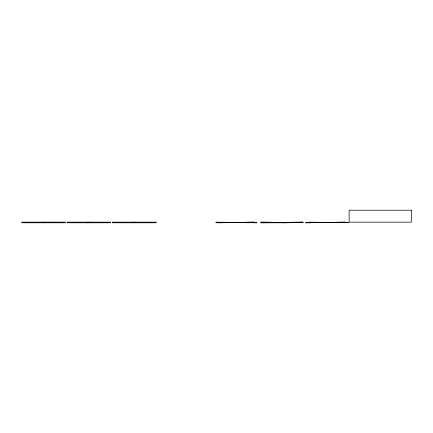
<?xml version="1.0" encoding="UTF-8"?>
<svg xmlns="http://www.w3.org/2000/svg" width="433" height="433" viewBox="0 0 433 433"><rect width="100%" height="100%" fill="white"/><g stroke="black" fill="none" stroke-linecap="round" stroke-linejoin="round"><path stroke-width="0.65" d="M43.863 222.161L43.863 222.784M43.008 222.784L43.008 222.161M88.456 222.784L88.456 222.161M89.306 222.161L89.306 222.784M112.623 222.161L112.623 222.784M133.9 222.784L133.9 222.161M134.755 222.161L134.755 222.784M42.25 222.161L41.941 222.47L42.25 222.784M42.688 222.784L43.002 222.47L42.688 222.161M44.621 222.784L44.935 222.47L44.621 222.161M87.699 222.161L87.385 222.47L87.699 222.784M88.132 222.784L88.446 222.47L88.132 222.161M90.064 222.784L90.378 222.47L90.064 222.161M112.943 222.161L112.71 222.708M133.142 222.161L132.828 222.47L133.142 222.784M135.074 222.161L134.76 222.47L135.074 222.784M133.575 222.784L133.889 222.47L133.575 222.161M135.513 222.784L135.821 222.47L135.513 222.161M215.905 222.161L236.099 222.41L215.905 222.41M309.135 222.161L327.002 222.41L309.135 222.41M43.782 222.286L60.993 222.286M87.899 222.41L88.538 222.41M134.668 222.41L134.966 222.161M281.558 222.41L260.769 222.161L281.542 222.41M89.225 222.535L89.599 222.535M133.662 222.535L133.981 222.535M134.668 222.535L135.08 222.535M216.527 222.535L218.07 222.535M218.281 222.535L218.746 222.535M249.738 222.535L256.98 222.784L236.786 222.535L248.769 222.784M281.558 222.535L260.769 222.784L281.558 222.784M216.527 222.784L236.099 222.535L218.849 222.784M89.631 222.784L89.317 222.47L89.669 222.41M44.188 222.784L43.874 222.47L44.188 222.41M132.796 222.41L132.796 222.161A0.622 0.622 0 0 0 132.817 222.784M90.389 222.161A0.622 0.622 0 0 1 90.389 222.784M135.832 222.161A0.622 0.622 0 0 1 135.832 222.784M87.374 222.784A0.622 0.622 0 0 1 87.374 222.161M44.945 222.161A0.622 0.622 0 0 1 44.945 222.784M41.931 222.784A0.622 0.622 0 0 1 41.931 222.161M113.706 222.161A0.622 0.622 0 0 1 113.765 222.313M411.35 210.216L349.117 210.216L349.117 222.161L411.35 222.161L411.35 210.216M43.094 222.161L21.65 222.161L21.65 222.784L43.094 222.784L43.094 222.161M65.221 222.161L43.782 222.161L43.782 222.784L65.221 222.784L65.221 222.161M88.538 222.161L67.093 222.161L67.093 222.784L88.538 222.784L88.538 222.161M110.669 222.161L89.225 222.161L89.225 222.784L110.669 222.784L110.669 222.161M133.981 222.161L112.537 222.161L112.537 222.784L133.981 222.784L133.981 222.161M156.113 222.161L134.658 222.161L134.668 222.784L156.113 222.784L156.113 222.161M254.036 222.161L236.786 222.41L254.036 222.161M303.008 222.161L282.229 222.41L303.008 222.161M345.529 222.161L327.673 222.41L345.529 222.161M303.008 222.535L282.229 222.784L303.008 222.535M327.002 222.535L305.546 222.784L327.002 222.535M348.451 222.535L327.673 222.535L348.451 222.535"/></g></svg>
